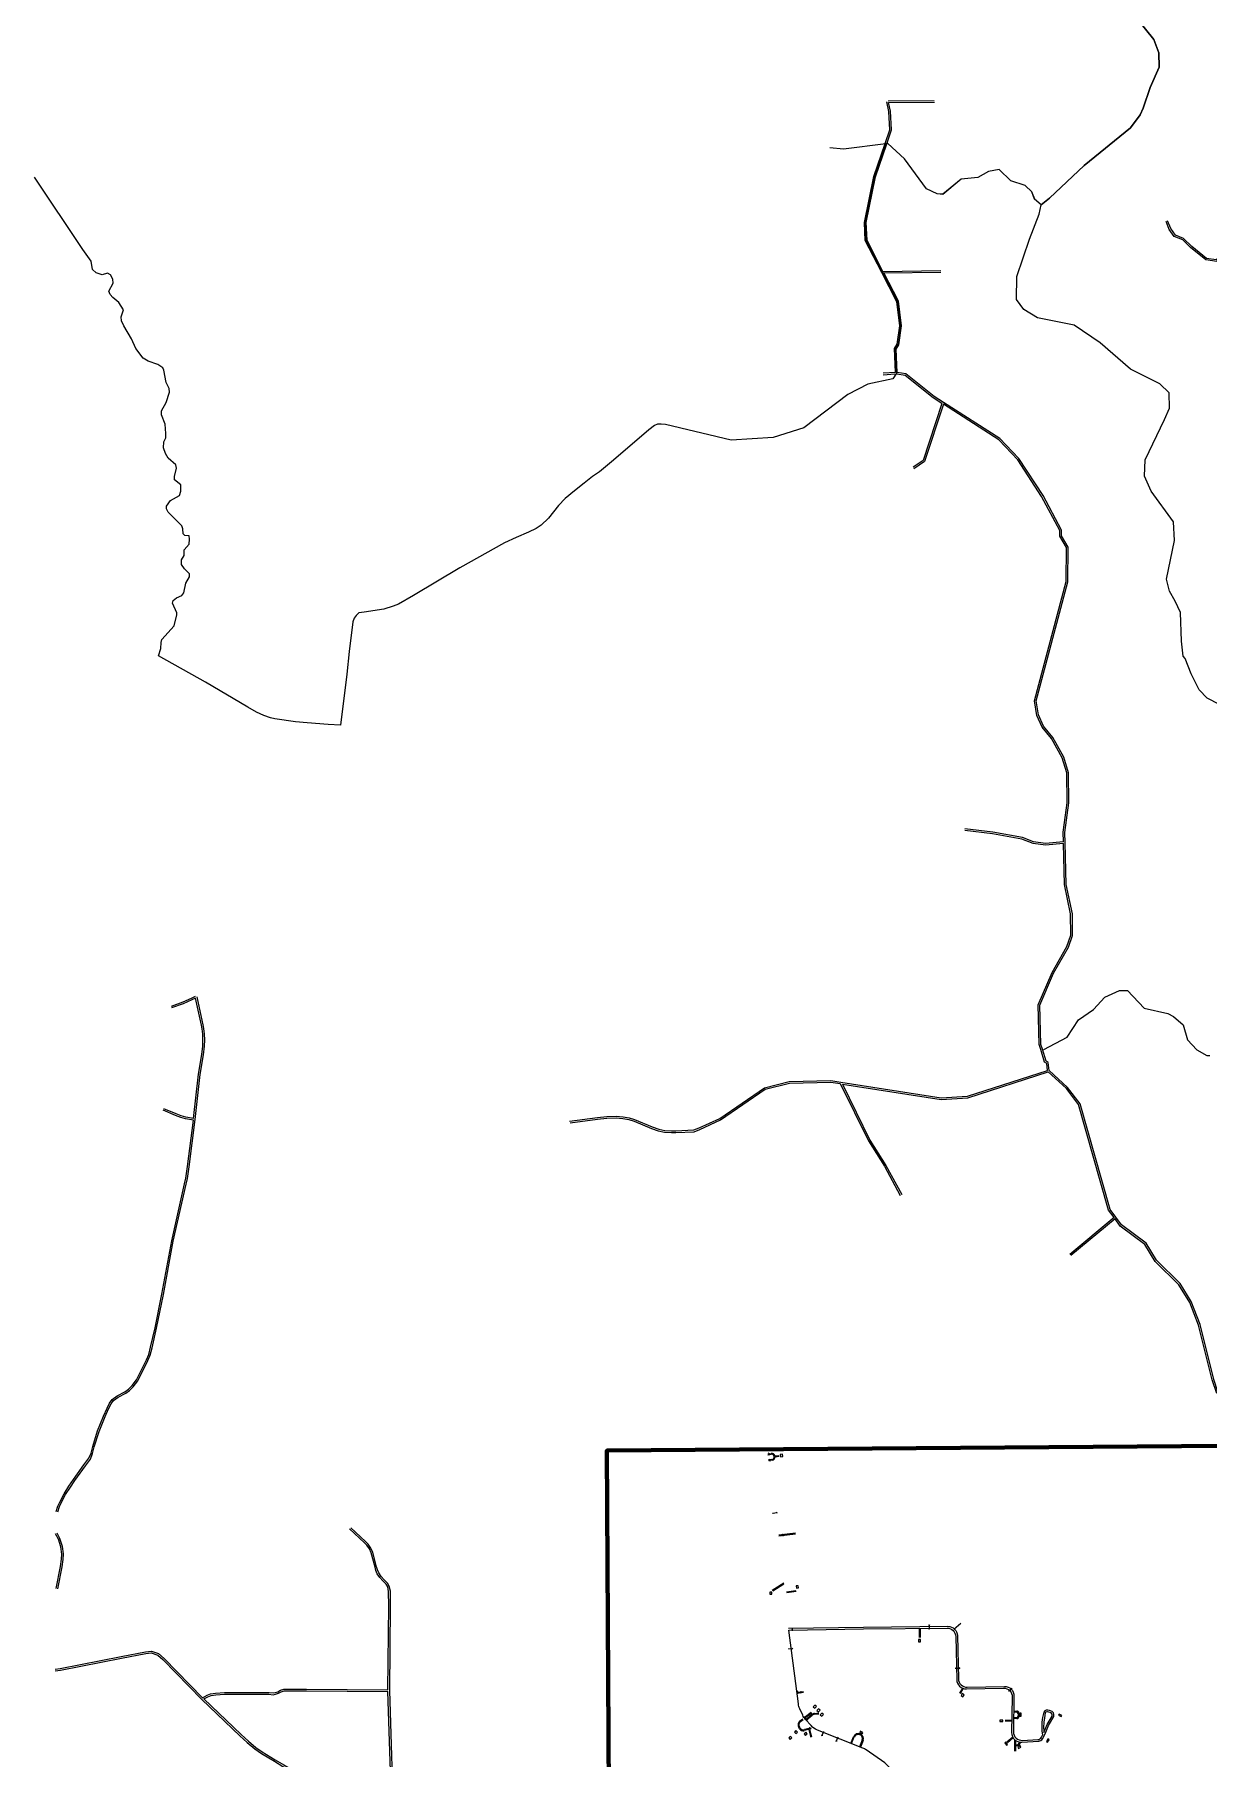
# Model space of a CAD drawing. Header units: inches. Extents: x 2666812 to 2767151, y 580083 to 705712.
# Drawn here: x 2667393 to 2681061, y 643742 to 663811 of the extents above; entities that cross this region are included whole.
import ezdxf

# ---------------------------------------------------------------- set-up
doc = ezdxf.new("R2010")
doc.units = ezdxf.units.IN
doc.header["$MEASUREMENT"] = 0
for name, color, linetype in [('BND-MCD', 42, 'Continuous'), ('HY-SHORE', 5, 'Continuous'), ('PLD-LANDBASE', 252, 'Continuous'), ('PLD-PAR', 1, 'Continuous')]:
    doc.layers.add(name, color=color, linetype=linetype)
doc.layers.add('PLD-REMOTE-BOUNDARY', color=40, linetype='Continuous', lineweight=80)

# ---------------------------------------------------------------- blocks, each defined once
blk = doc.blocks.new('CULVERT')
for p, q in [((-52, 7), (-41, 0)), ((-41, 0), (-52, -7)), ((-41, 0), (41, 0)), ((52, 7), (41, 0)), ((41, 0), (52, -7))]:
    blk.add_line(p, q)
blk = doc.blocks.new('DRWAYCULVERT')
for p, q in [((-13, 2), (-10, 0)), ((-10, 0), (-13, -2)), ((-10, 0), (10, 0)), ((13, 2), (10, 0)), ((10, 0), (13, -2))]:
    blk.add_line(p, q)
blk = doc.blocks.new('HOUSETRL')
blk.add_lwpolyline([(-34, -15), (34, -15), (34, 15), (-34, 15)], close=True)
blk = doc.blocks.new('DWELLING2')
blk.add_lwpolyline([(28, -26), (28, 26), (-23, 26), (-23, -26)], close=True)

msp = doc.modelspace()

# ---------------------------------------------------------------- linework, layer by layer
at = {"layer": 'BND-MCD'}
msp.add_lwpolyline([(2680229, 663993), (2680424, 663754), (2680483, 663596), (2680485, 663430), (2680381, 663195), (2680300, 662952), (2680267, 662877), (2680152, 662726), (2679614, 662286), (2679210, 661906), (2679111, 661830), (2679037, 661896), (2679002, 661979), (2678925, 662053), (2678758, 662109), (2678623, 662241), (2678499, 662215), (2678374, 662147), (2678183, 662128), (2677968, 661951), (2677902, 661958), (2677777, 662014), (2677523, 662362), (2677328, 662543), (2677304, 662540), (2677175, 662158), (2677064, 661623), (2677076, 661415), (2677266, 661045), (2677441, 660702), (2677478, 660419), (2677447, 660202), (2677414, 660151), (2677427, 659868), (2677384, 659801), (2677094, 659740), (2676862, 659620), (2676349, 659231), (2675993, 659118), (2675502, 659088), (2674740, 659272), (2674688, 659275), (2674647, 659274), (2674612, 659260), (2674545, 659209), (2674135, 658856), (2673972, 658720), (2673891, 658664), (2673792, 658590), (2673681, 658500), (2673572, 658411), (2673494, 658330), (2673375, 658180), (2673290, 658098), (2673233, 658060), (2673145, 658018), (2673000, 657956), (2672863, 657893), (2672346, 657602), (2671807, 657280), (2671629, 657179), (2671570, 657155), (2671460, 657121), (2671230, 657086), (2671170, 657077), (2671137, 657049), (2671114, 657016), (2671100, 656976), (2671058, 656630), (2671028, 656366), (2670955, 655773), (2670810, 655780), (2670569, 655797), (2670433, 655811), (2670192, 655843), (2670139, 655857), (2670063, 655882), (2669977, 655924), (2669876, 655980), (2669382, 656270), (2668837, 656579), (2668863, 656662), (2668867, 656734), (2668876, 656770), (2669017, 656928), (2669049, 657054), (2669049, 657080), (2669000, 657192), (2669009, 657224), (2669047, 657255), (2669109, 657281), (2669132, 657310), (2669155, 657425), (2669197, 657499), (2669196, 657533), (2669139, 657592), (2669105, 657643), (2669104, 657695), (2669137, 657747), (2669136, 657812), (2669193, 657878), (2669197, 657937), (2669192, 657974), (2669144, 657979), (2669125, 657998), (2669119, 658058), (2669109, 658090), (2668950, 658251), (2668931, 658288), (2668930, 658322), (2668977, 658385), (2669082, 658445), (2669095, 658495), (2669095, 658567), (2669023, 658629), (2669022, 658666), (2669045, 658763), (2669040, 658802), (2668948, 658880), (2668919, 658933), (2668895, 659001), (2668899, 659071), (2668922, 659115), (2668921, 659165), (2668915, 659276), (2668871, 659385), (2668871, 659429), (2668927, 659527), (2668964, 659647), (2668959, 659689), (2668924, 659759), (2668899, 659905), (2668885, 659929), (2668827, 659969), (2668717, 660007), (2668659, 660044), (2668572, 660155), (2668523, 660269), (2668431, 660421), (2668407, 660477), (2668401, 660523), (2668429, 660605), (2668376, 660690), (2668304, 660750), (2668275, 660784), (2668260, 660822), (2668307, 660915), (2668306, 660964), (2668277, 661014), (2668243, 661031), (2668182, 661015), (2668134, 661028), (2668110, 661036), (2668067, 661076), (2668051, 661173), (2667954, 661308), (2667393, 662151)], dxfattribs=at)
at = {"layer": 'HY-SHORE'}
for p, q in [((2680423, 663754), (2680229, 663993)), ((2680483, 663596), (2680423, 663754)), ((2680485, 663430), (2680483, 663596)), ((2680380, 663195), (2680485, 663430)), ((2680299, 662952), (2680380, 663195)), ((2680267, 662877), (2680299, 662952)), ((2679615, 662286), (2680152, 662725)), ((2680152, 662725), (2680267, 662877)), ((2676813, 662478), (2676654, 662493)), ((2677305, 662540), (2676813, 662478)), ((2677328, 662543), (2677305, 662540)), ((2677522, 662362), (2677328, 662543)), ((2677776, 662015), (2677522, 662362)), ((2679211, 661906), (2679615, 662286)), ((2678183, 662128), (2677968, 661950)), ((2678375, 662146), (2678183, 662128)), ((2678499, 662215), (2678375, 662146)), ((2678624, 662241), (2678499, 662215)), ((2678759, 662109), (2678624, 662241)), ((2678926, 662053), (2678759, 662109)), ((2677902, 661958), (2677776, 662015)), ((2677968, 661950), (2677902, 661958)), ((2679002, 661979), (2678926, 662053)), ((2679036, 661896), (2679002, 661979)), ((2679112, 661830), (2679036, 661896)), ((2679112, 661830), (2679211, 661906)), ((2678975, 661428), (2679088, 661721)), ((2679088, 661721), (2679112, 661830)), ((2678830, 660993), (2678975, 661428)), ((2678825, 660726), (2678830, 660993)), ((2678909, 660611), (2678825, 660726)), ((2679069, 660513), (2678909, 660611)), ((2679495, 660426), (2679069, 660513)), ((2679798, 660221), (2679495, 660426)), ((2680151, 659917), (2679798, 660221)), ((2680495, 659746), (2680151, 659917)), ((2680604, 659638), (2680495, 659746)), ((2680606, 659463), (2680604, 659638)), ((2680322, 658860), (2680549, 659330)), ((2680549, 659330), (2680606, 659463)), ((2680315, 658669), (2680322, 658860)), ((2680392, 658494), (2680315, 658669)), ((2680655, 658139), (2680392, 658494)), ((2680666, 657922), (2680655, 658139)), ((2680571, 657471), (2680666, 657922)), ((2680606, 657330), (2680571, 657471)), ((2680674, 657215), (2680606, 657330)), ((2680734, 657082), (2680674, 657215)), ((2680746, 656749), (2680734, 657082)), ((2680765, 656574), (2680746, 656749)), ((2680790, 656549), (2680765, 656574)), ((2680859, 656367), (2680790, 656549)), ((2680952, 656184), (2680859, 656367)), ((2681045, 656085), (2680952, 656184)), ((2681188, 656012), (2681045, 656085)), ((2679852, 652604), (2680026, 652681)), ((2680026, 652681), (2680118, 652682)), ((2680118, 652682), (2680312, 652476)), ((2679547, 652342), (2679720, 652461)), ((2679720, 652461), (2679852, 652604)), ((2680312, 652476), (2680588, 652413)), ((2679416, 652141), (2679547, 652342)), ((2680588, 652413), (2680655, 652380)), ((2680655, 652380), (2680764, 652281)), ((2680764, 652281), (2680816, 652107)), ((2679145, 651997), (2679416, 652141)), ((2680816, 652107), (2680926, 651991)), ((2680926, 651991), (2681043, 651926)), ((2681043, 651926), (2681077, 651926))]:
    msp.add_line(p, q, dxfattribs=at)
at = {"layer": 'PLD-LANDBASE'}
for p, q in [((2675929, 647289), (2675969, 647294)), ((2675931, 647279), (2675971, 647285)), ((2676004, 647259), (2676004, 647257)), ((2676013, 647265), (2676060, 647270)), ((2676015, 647255), (2676061, 647261)), ((2675978, 647224), (2675939, 647219)), ((2675980, 647214), (2675940, 647209)), ((2676058, 646346), (2676253, 646369)), ((2676060, 646336), (2676254, 646359)), ((2676115, 645784), (2675981, 645698)), ((2676117, 645773), (2675987, 645690)), ((2676149, 645684), (2676257, 645699)), ((2676150, 645675), (2676259, 645689)), ((2677693, 645258), (2677692, 645152)), ((2677703, 645258), (2677702, 645152)), ((2678179, 645314), (2678094, 645244)), ((2676269, 644514), (2676345, 644524)), ((2676270, 644504), (2676346, 644514)), ((2678196, 644561), (2678160, 644501)), ((2678206, 644558), (2678169, 644496)), ((2676352, 644218), (2676435, 644282)), ((2676357, 644210), (2676441, 644275)), ((2676370, 644194), (2676444, 644255)), ((2676377, 644187), (2676448, 644245)), ((2676475, 644268), (2676524, 644273)), ((2676479, 644258), (2676525, 644263)), ((2678793, 644295), (2678829, 644295)), ((2678793, 644285), (2678824, 644285)), ((2678844, 644265), (2678844, 644237)), ((2678854, 644270), (2678855, 644232)), ((2679142, 644280), (2679130, 644220)), ((2679155, 644297), (2679142, 644280)), ((2679161, 644272), (2679150, 644217)), ((2679172, 644305), (2679155, 644297)), ((2679168, 644281), (2679161, 644272)), ((2679177, 644285), (2679168, 644281)), ((2679190, 644306), (2679172, 644305)), ((2679188, 644285), (2679177, 644285)), ((2679181, 644137), (2679239, 644236)), ((2679203, 644282), (2679188, 644285)), ((2679209, 644302), (2679190, 644306)), ((2679199, 644128), (2679259, 644231)), ((2679230, 644272), (2679203, 644282)), ((2679242, 644289), (2679209, 644302)), ((2679237, 644264), (2679230, 644272)), ((2679239, 644253), (2679237, 644264)), ((2679239, 644236), (2679239, 644253)), ((2679256, 644273), (2679242, 644289)), ((2679259, 644255), (2679256, 644273)), ((2679259, 644231), (2679259, 644255)), ((2676299, 644088), (2676290, 644102)), ((2676304, 644100), (2676299, 644108)), ((2676304, 644182), (2676336, 644206)), ((2676310, 644174), (2676341, 644198)), ((2676406, 644078), (2676352, 644067)), ((2676411, 644090), (2676357, 644078)), ((2676406, 644078), (2676430, 643992)), ((2676424, 644105), (2676411, 644090)), ((2676431, 644098), (2676416, 644081)), ((2676416, 644081), (2676439, 643995)), ((2678771, 644184), (2678692, 644185)), ((2678771, 644174), (2678692, 644175)), ((2678824, 644217), (2678792, 644217)), ((2678829, 644207), (2678792, 644207)), ((2679122, 644167), (2679120, 644102)), ((2679120, 644102), (2679122, 644066)), ((2679130, 644220), (2679122, 644167)), ((2679122, 644066), (2679129, 644015)), ((2679142, 644165), (2679140, 644102)), ((2679140, 644102), (2679142, 644068)), ((2679150, 644217), (2679142, 644165)), ((2679142, 644068), (2679145, 644045)), ((2679145, 644045), (2679181, 644137)), ((2679160, 644029), (2679199, 644128)), ((2676896, 643918), (2676928, 643996)), ((2676905, 643915), (2676937, 643993)), ((2677030, 643954), (2676999, 643879)), ((2677039, 643951), (2677008, 643875)), ((2678783, 643989), (2678714, 643933)), ((2678788, 643981), (2678720, 643925)), ((2678803, 643963), (2678802, 643826)), ((2678813, 643892), (2678812, 643826)), ((2678813, 643954), (2678813, 643902)), ((2678813, 643902), (2678832, 643902)), ((2678813, 643892), (2678839, 643892)), ((2678856, 643919), (2678861, 643933)), ((2678863, 643909), (2678871, 643932))]:
    msp.add_line(p, q, dxfattribs=at)
for points in [[(2677295, 662543), (2677350, 662703), (2677339, 662916), (2677314, 663026)], [(2677314, 662537), (2677370, 662700), (2677359, 662919), (2677336, 663018)], [(2677332, 663038), (2677868, 663044)], [(2677336, 663018), (2677869, 663024)], [(2677257, 661040), (2677065, 661412), (2677054, 661623), (2677165, 662160), (2677295, 662543)], [(2677271, 661054), (2677085, 661417), (2677074, 661622), (2677184, 662155), (2677314, 662537)], [(2681897, 661767), (2681817, 661745), (2681745, 661623), (2681729, 661535), (2681705, 661473), (2681664, 661441), (2681504, 661389), (2681432, 661315), (2681308, 661278), (2681156, 661170), (2681029, 661187), (2680853, 661330), (2680760, 661419), (2680662, 661459), (2680603, 661541), (2680567, 661636)], [(2681892, 661786), (2681804, 661762), (2681727, 661630), (2681710, 661541), (2681689, 661485), (2681654, 661458), (2681493, 661406), (2681421, 661332), (2681300, 661296), (2681151, 661190), (2681037, 661205), (2680866, 661345), (2680771, 661436), (2680675, 661475), (2680621, 661551), (2680585, 661643)], [(2677416, 659877), (2677404, 660154), (2677438, 660205), (2677468, 660419), (2677432, 660699), (2677257, 661040)], [(2677271, 661054), (2677943, 661062)], [(2677281, 661035), (2677944, 661043)], [(2677436, 659877), (2677424, 660149), (2677457, 660198), (2677488, 660419), (2677451, 660705), (2677281, 661035)], [(2677416, 659877), (2677272, 659867)], [(2677408, 659857), (2677273, 659847)], [(2677958, 659517), (2677857, 659582), (2677530, 659843), (2677431, 659857)], [(2677975, 659529), (2677868, 659598), (2677538, 659862), (2677436, 659877)], [(2677958, 659517), (2677740, 658852), (2677621, 658773)], [(2677975, 659506), (2677756, 658839), (2677632, 658756)], [(2679393, 654403), (2679390, 654523), (2679436, 654866), (2679432, 655218), (2679375, 655400), (2679250, 655628), (2679141, 655760), (2679082, 655890), (2679055, 656053), (2679423, 657440), (2679427, 657844), (2679350, 657976), (2679349, 658043), (2679135, 658443), (2678854, 658874), (2678633, 659107), (2677975, 659529)], [(2679373, 654412), (2679370, 654524), (2679416, 654867), (2679412, 655215), (2679356, 655392), (2679234, 655617), (2679124, 655749), (2679063, 655885), (2679035, 656054), (2679403, 657442), (2679407, 657838), (2679330, 657971), (2679329, 658038), (2679118, 658433), (2678839, 658861), (2678620, 659091), (2677975, 659506)], [(2679373, 654392), (2679163, 654374), (2679020, 654394), (2678888, 654444), (2678547, 654508), (2678223, 654545)], [(2679373, 654412), (2679164, 654394), (2679025, 654413), (2678894, 654463), (2678550, 654527), (2678225, 654565)], [(2679108, 651994), (2679090, 652052), (2679076, 652514), (2679240, 652893), (2679411, 653195), (2679459, 653327), (2679456, 653574), (2679385, 653915), (2679373, 654392)], [(2679127, 651999), (2679110, 652055), (2679096, 652510), (2679257, 652885), (2679429, 653187), (2679479, 653323), (2679476, 653576), (2679405, 653917), (2679393, 654403)], [(2669265, 652613), (2669216, 652590), (2669118, 652547), (2668982, 652497)], [(2669269, 652593), (2669224, 652572), (2669125, 652529), (2668989, 652479)], [(2669245, 651192), (2669304, 651709), (2669339, 651937), (2669351, 652035), (2669354, 652110), (2669352, 652173), (2669344, 652236), (2669336, 652278), (2669269, 652593)], [(2669264, 651180), (2669323, 651706), (2669359, 651934), (2669371, 652033), (2669374, 652110), (2669372, 652174), (2669363, 652239), (2669355, 652282), (2669286, 652610)], [(2679185, 651753), (2679177, 651832), (2679152, 651848), (2679108, 651994)], [(2679205, 651751), (2679195, 651844), (2679169, 651861), (2679127, 651999)], [(2676782, 651617), (2677949, 651433), (2678255, 651453), (2679185, 651753)], [(2676798, 651594), (2677948, 651414), (2678259, 651434), (2679193, 651735)], [(2679961, 650039), (2679897, 650125), (2679549, 651354), (2679407, 651542), (2679193, 651735)], [(2679982, 650043), (2679915, 650134), (2679567, 651363), (2679421, 651555), (2679205, 651751)], [(2673620, 651161), (2673946, 651205), (2674056, 651215), (2674166, 651219), (2674247, 651211), (2674317, 651200), (2674380, 651180), (2674583, 651096), (2674660, 651069), (2674731, 651053), (2674807, 651048), (2674861, 651048), (2675067, 651059), (2675132, 651083), (2675371, 651194), (2675893, 651551), (2676178, 651622), (2676663, 651635), (2676782, 651617)], [(2673628, 651143), (2673948, 651186), (2674057, 651196), (2674165, 651199), (2674244, 651191), (2674313, 651181), (2674373, 651161), (2674576, 651077), (2674654, 651050), (2674728, 651034), (2674807, 651028), (2674861, 651028), (2675071, 651039), (2675139, 651065), (2675381, 651177), (2675901, 651533), (2676181, 651602), (2676662, 651616), (2676774, 651598)], [(2676774, 651598), (2677102, 650931), (2677287, 650637), (2677471, 650298)], [(2676798, 651594), (2677119, 650941), (2677304, 650647), (2677489, 650307)], [(2669243, 651173), (2669151, 651189), (2669095, 651206), (2669034, 651229), (2668890, 651288)], [(2669245, 651192), (2669156, 651209), (2669102, 651224), (2669041, 651247), (2668897, 651306)], [(2667645, 646619), (2667666, 646681), (2667686, 646728), (2667738, 646824), (2667794, 646911), (2667848, 646992), (2667969, 647160), (2668025, 647238), (2668051, 647297), (2668070, 647375), (2668127, 647556), (2668196, 647729), (2668237, 647819), (2668267, 647880), (2668298, 647922), (2668355, 647963), (2668446, 648012), (2668486, 648040), (2668528, 648083), (2668579, 648151), (2668696, 648383), (2668722, 648445), (2668744, 648529), (2668796, 648756), (2668874, 649149), (2668990, 649768), (2669140, 650431), (2669155, 650497), (2669173, 650634), (2669243, 651173)], [(2667663, 646612), (2667684, 646674), (2667704, 646719), (2667755, 646814), (2667811, 646900), (2667864, 646980), (2667985, 647148), (2668043, 647228), (2668069, 647291), (2668089, 647369), (2668145, 647549), (2668214, 647722), (2668255, 647811), (2668284, 647870), (2668312, 647908), (2668365, 647947), (2668456, 647995), (2668499, 648025), (2668543, 648070), (2668596, 648140), (2668714, 648375), (2668740, 648439), (2668763, 648524), (2668815, 648752), (2668893, 649145), (2669009, 649764), (2669160, 650427), (2669174, 650493), (2669192, 650631), (2669264, 651180)], [(2679961, 650039), (2679447, 649611)], [(2679973, 650023), (2679459, 649596)], [(2681157, 647991), (2681102, 648149), (2680945, 648788), (2680843, 649052), (2680716, 649257), (2680438, 649529), (2680320, 649727), (2680034, 649940), (2679973, 650023)], [(2681171, 648010), (2681121, 648154), (2680963, 648794), (2680860, 649061), (2680732, 649270), (2680454, 649542), (2680334, 649741), (2680048, 649954), (2679982, 650043)], [(2667645, 645722), (2667695, 645977), (2667708, 646061), (2667710, 646122), (2667698, 646205), (2667671, 646296), (2667638, 646358)], [(2667664, 645718), (2667714, 645974), (2667728, 646059), (2667730, 646123), (2667717, 646209), (2667689, 646304), (2667656, 646367)], [(2671508, 644543), (2671517, 645521), (2671516, 645687), (2671505, 645741), (2671486, 645770), (2671449, 645809), (2671413, 645848), (2671383, 645892), (2671366, 645931), (2671357, 645970), (2671312, 646135), (2671292, 646182), (2671263, 646224), (2671234, 646253), (2671062, 646415)], [(2671528, 644533), (2671537, 645521), (2671536, 645689), (2671523, 645749), (2671501, 645782), (2671463, 645822), (2671428, 645860), (2671400, 645902), (2671385, 645938), (2671376, 645975), (2671331, 646141), (2671309, 646191), (2671279, 646236), (2671248, 646267), (2671075, 646429)], [(2676101, 646353), (2676109, 646354), (2676103, 646340), (2676111, 646340)], [(2676208, 645260), (2676219, 645261), (2676209, 645236), (2676223, 645237)], [(2667633, 644784), (2667691, 644791), (2668401, 644929), (2668687, 644985), (2668755, 644992), (2668837, 644964), (2668902, 644907), (2669348, 644449)], [(2667635, 644764), (2667694, 644771), (2668405, 644909), (2668690, 644965), (2668752, 644972), (2668827, 644946), (2668888, 644893), (2669339, 644430)], [(2669339, 644430), (2669784, 644007), (2669870, 643929), (2669958, 643854), (2670034, 643802), (2670185, 643710), (2670284, 643650), (2670780, 643365), (2671313, 643040), (2671571, 642871)], [(2669348, 644449), (2669402, 644479), (2669442, 644494), (2669501, 644504), (2669605, 644512), (2669917, 644510), (2670123, 644510), (2670170, 644505), (2670194, 644509), (2670224, 644519), (2670257, 644538), (2670297, 644548), (2670364, 644549), (2670561, 644551), (2671508, 644543)], [(2669363, 644435), (2669410, 644461), (2669448, 644475), (2669503, 644485), (2669605, 644493), (2669917, 644491), (2670122, 644490), (2670170, 644485), (2670198, 644490), (2670233, 644501), (2670265, 644520), (2670299, 644529), (2670364, 644529), (2670561, 644531), (2671508, 644523)], [(2669363, 644435), (2669797, 644022), (2669883, 643944), (2669970, 643870), (2670045, 643818), (2670195, 643726), (2670294, 643667), (2670790, 643382), (2671323, 643057), (2671562, 642901)], [(2671562, 642901), (2671508, 644523)], [(2671582, 642888), (2671528, 644533)], [(2676313, 644522), (2676320, 644523), (2676314, 644508), (2676321, 644509)]]:
    msp.add_lwpolyline(points, dxfattribs=at)
for points in [[(2676172, 645258), (2677045, 645273), (2678026, 645281, -0.409599), (2678137, 645173), (2678149, 644670, 0.413374), (2678251, 644573), (2678684, 644582, -0.424817), (2678796, 644470), (2678789, 644054, 0.436478), (2678895, 643953), (2679074, 643963, 0.255846), (2679115, 643989), (2679129, 644015)], [(2676175, 645238), (2677046, 645253), (2678017, 645261, -0.409599), (2678118, 645163), (2678129, 644660, 0.413374), (2678242, 644553), (2678674, 644561, -0.424817), (2678776, 644460), (2678769, 644044, 0.436478), (2678886, 643932), (2679086, 643944, 0.255846), (2679127, 643970), (2679160, 644029)], [(2677916, 642801), (2677741, 643156, 0.02951), (2677730, 643176), (2677586, 643398, 0.055305), (2677558, 643432), (2677294, 643690), (2677077, 643842, 0.058688), (2677036, 643864), (2676508, 644072, -0.117195), (2676433, 644125), (2676369, 644196, -0.076184), (2676336, 644246), (2676302, 644321, -0.074123), (2676286, 644378), (2676175, 645238)]]:
    msp.add_lwpolyline(points, format="xyb", dxfattribs=at)
for centre, radius, start, end in [((2675975, 647255), 40, 14.7673, 97.5586), ((2675975, 647255), 30, 7.1399, 97.5586), ((2675975, 647254), 30, 276.9769, 7.1399), ((2675975, 647254), 40, 276.9769, 2.3266), ((2676482, 644208), 60, 96.1072, 129.3173), ((2676486, 644199), 60, 96.1072, 129.3173), ((2678824, 644265), 20, 0.2731, 90), ((2678824, 644237), 20, 269.665, 0.2731), ((2678829, 644270), 25, 0.2731, 90), ((2678830, 644232), 25, 269.665, 0.2731), ((2676341, 644135), 60, 127.6207, 212.6713), ((2676341, 644135), 50, 127.6207, 212.6713), ((2676341, 644115), 50, 212.6713, 282.5128), ((2676346, 644127), 50, 212.6713, 282.5128), ((2676984, 643973), 60, 67.6039, 157.419), ((2676984, 643973), 50, 67.6039, 157.419), ((2676984, 643973), 60, 337.7569, 67.6039), ((2676984, 643973), 50, 337.7569, 67.6039), ((2678832, 643927), 25, 269.3036, 342.4634), ((2678840, 643917), 25, 269.3036, 342.4634)]:
    msp.add_arc(centre, radius, start, end, dxfattribs=at)
at = {"layer": 'PLD-REMOTE-BOUNDARY'}
msp.add_lwpolyline([(2686048, 642079), (2686013, 644739), (2683365, 644733), (2683319, 647387), (2683312, 647397), (2683319, 647397), (2674057, 647326), (2674088, 642025)], dxfattribs=at)

# ---------------------------------------------------------------- block references
at = {"layer": 'PLD-LANDBASE'}
for p, rotation in [((2675942, 647285), 279.5286708001599), ((2675952, 647215), 279.5286708001599), ((2676278, 644511), 277.0843074106213), ((2676361, 644220), 306.7132205251694), ((2676379, 644196), 306.7132205251694), ((2676421, 644094), 314.0299381417006)]:
    msp.add_blockref('DRWAYCULVERT', p, dxfattribs=dict(at, rotation=rotation))
for p, xscale, yscale, zscale, rotation in [((2676012, 646601), 0.4999999999999999, 0.4999999999999999, 0.4999999999999999, 9.91607138869072), ((2677810, 645271), 0.5, 0.5, 0.5, 270), ((2676196, 645022), 0.5, 0.5, 0.5, 5.525370883139613), ((2678138, 644793), 0.5, 0.5, 0.5, 1.892709660496799), ((2678753, 644543), 0.5, 0.5, 0.5, 41.06292823867811), ((2676571, 644032), 0.5, 0.5, 0.5, 65.31457713470637), ((2676737, 643967), 0.5, 0.5, 0.5, 65.31457713470637)]:
    msp.add_blockref('CULVERT', p, dxfattribs=dict(at, xscale=xscale, yscale=yscale, zscale=zscale, rotation=rotation))
at = {"layer": 'PLD-PAR'}
for name, p, xscale, yscale, zscale, rotation in [('DWELLING2', (2676088, 647269), 0.4999999999987491, 0.4999999999987491, 0.4999999999987491, 5.853919848030259), ('DWELLING2', (2676273, 645739), 0.4999999999918162, 0.4999999999918162, 0.4999999999918162, 6.839860581056012), ('DWELLING2', (2678196, 644480), 0.4999999998884858, 0.4999999998884858, 0.4999999998884858, 329.0459357516205), ('DWELLING2', (2676477, 644347), 0.4999999998819107, 0.4999999998819107, 0.4999999998819107, 319.7750597040207), ('DWELLING2', (2676519, 644303), 0.4999999998819107, 0.4999999998819107, 0.4999999998819107, 319.7750597040207), ('DWELLING2', (2676558, 644253), 0.4999999998819107, 0.4999999998819107, 0.4999999998819107, 319.7750597040207), ('HOUSETRL', (2678872, 644252), 0.5, 0.5, 0.5, 270), ('HOUSETRL', (2679334, 644245), 0.5000000000603136, 0.5000000000603136, 0.5000000000603136, 328.6052404079415), ('DWELLING2', (2676257, 644051), 0.4999999998857978, 0.4999999998857978, 0.4999999998857978, 315.0117885717646), ('DWELLING2', (2676370, 644030), 0.4999999998857978, 0.4999999998857978, 0.4999999998857978, 315.0117885717646), ('HOUSETRL', (2677019, 644046), 0.5000000000522656, 0.5000000000522656, 0.5000000000522656, 338.3928960871717), ('DWELLING2', (2676191, 643983), 0.4999999998857978, 0.4999999998857978, 0.4999999998857978, 315.0117885717646), ('HOUSETRL', (2678705, 643916), 0.5000000000886176, 0.5000000000886176, 0.5000000000886176, 307.1575740826292), ('HOUSETRL', (2678859, 643874), 0.4999999997787021, 0.4999999997787021, 0.4999999997787021, 25.94946779958299), ('HOUSETRL', (2679189, 643951), 0.4999999998580423, 0.4999999998580423, 0.4999999998580423, 58.19063155805733)]:
    msp.add_blockref(name, p, dxfattribs=dict(at, xscale=xscale, yscale=yscale, zscale=zscale, rotation=rotation))
at = {"layer": 'PLD-PAR', "xscale": 0.5, "yscale": 0.5, "zscale": 0.5}
for name, p in [('DWELLING2', (2675964, 645667)), ('DWELLING2', (2677695, 645115)), ('HOUSETRL', (2678650, 644182))]:
    msp.add_blockref(name, p, dxfattribs=at)

doc.saveas('drawing.dxf')
